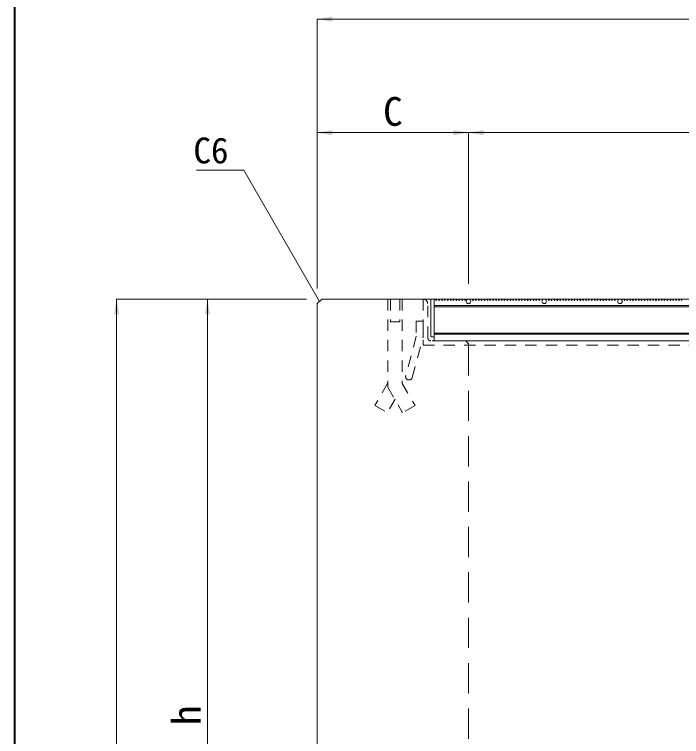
# Model space of a CAD drawing. Units: millimetres at full size; details may follow other scales. Extents: x 77366 to 106166, y -28085 to 6898.
# Drawn here: x 84466 to 85347, y -17185 to -16231 of the extents above; entities that cross this region are included whole.
import ezdxf
from ezdxf.enums import TextEntityAlignment as Align

# ---------------------------------------------------------------- set-up
doc = ezdxf.new("R2010")
doc.units = ezdxf.units.MM
doc.header["$LTSCALE"] = 50
doc.linetypes.add('USER1', pattern=[0.54, 0.3, -0.24])
doc.linetypes.add('USER2', pattern=[1.2, 0.8, -0.4])
for name, color, linetype, lineweight in [('受枠', 3, 'USER2', 9), ('図枠', 7, 'Continuous', 5), ('寸法線', 7, 'Continuous', 13), ('引出線', 4, 'Continuous', 13), ('本体', 2, 'Continuous', 20), ('ｲﾝｻｰﾄ', 3, 'USER1', 9), ('ｸﾞﾚｰﾁﾝｸﾞ', 7, 'Continuous', 5)]:
    doc.layers.add(name, color=color, linetype=linetype, lineweight=lineweight)
doc.styles.add('ＭＳ ゴシック', font='')
doc.styles.get('ＭＳ ゴシック').set_extended_font_data('MS Gothic')

# ---------------------------------------------------------------- blocks, each defined once
blk = doc.blocks.new('filled_arrow')
at = {"color": 0, "linetype": 'Continuous', "lineweight": -2}
blk.add_solid([(7.5, 1.25), (0, 0), (7.5, -1.25)], dxfattribs=at)

msp = doc.modelspace()

# ---------------------------------------------------------------- linework, layer by layer
at = {"layer": '受枠', "linetype": 'USER1'}
for p, q in [((85005.8, -16606.94), (85005.8, -16667.94)), ((85011.8, -16657.94), (85011.8, -16612.94)), ((85005.8, -16635.94), (84996.8, -16635.94)), ((84996.8, -16635.94), (84996.8, -16655.94)), ((85005.8, -16655.94), (85005.8, -16635.94)), ((84996.8, -16655.94), (84982.82, -16708.1)), ((84991.51, -16710.43), (85005.49, -16658.27)), ((85005.8, -16667.94), (85065.8, -16667.94)), ((85005.8, -16667.94), (85925.8, -16667.94)), ((85059.8, -16661.94), (85015.8, -16661.94))]:
    msp.add_line(p, q, dxfattribs=at)
for centre, radius, start, end in [((85005.8, -16612.94), 6, 0, 90), ((84996.8, -16655.94), 9, 345, 0), ((85015.8, -16657.94), 4, 180, 270), ((85059.8, -16667.94), 6, 0, 90), ((84987.17, -16709.26), 4.5, 165, 345)]:
    msp.add_arc(centre, radius, start, end, dxfattribs=at)
at = {"layer": '図枠', "lineweight": 40}
msp.add_line((84465.8, -15405.36), (84465.8, -20945.36), dxfattribs=at)
at = {"layer": '寸法線'}
for p, q in [((84865.8, -16236.94), (86065.8, -16236.94)), ((84865.8, -16592.94), (84865.8, -16236.94)), ((84865.8, -16386.94), (85065.8, -16386.94)), ((84865.8, -16592.94), (84865.8, -16386.94)), ((85065.8, -16586.94), (85065.8, -16386.94)), ((85065.8, -16386.94), (85865.8, -16386.94)), ((85065.8, -16586.94), (85065.8, -16386.94)), ((84600.8, -17856.94), (84600.8, -16606.94)), ((84851.8, -16606.94), (84600.8, -16606.94)), ((84720.8, -16606.94), (84720.8, -17706.94)), ((84851.8, -16606.94), (84720.8, -16606.94))]:
    msp.add_line(p, q, dxfattribs=at)
at = {"layer": '引出線'}
msp.add_lwpolyline([(84868.8, -16609.94), (84768.73, -16436.62), (84706.34, -16436.62)], dxfattribs=at)
at = {"layer": '本体'}
for p, q in [((84865.8, -16612.94), (84871.8, -16606.94)), ((84865.8, -16612.94), (84865.8, -17856.94)), ((84871.8, -16606.94), (86059.8, -16606.94))]:
    msp.add_line(p, q, dxfattribs=at)
at = {"layer": '本体', "linetype": 'USER2', "lineweight": 9}
msp.add_line((85065.8, -16667.94), (85065.8, -17706.94), dxfattribs=at)
at = {"layer": 'ｲﾝｻｰﾄ'}
for p, q in [((84959.3, -16606.94), (84959.3, -16723.41)), ((84959.3, -16606.94), (84978.3, -16606.94)), ((84962.72, -16606.94), (84962.72, -16636.94)), ((84974.88, -16606.94), (84974.88, -16636.94)), ((84978.3, -16606.94), (84978.3, -16718.32)), ((84962.72, -16636.94), (84974.88, -16636.94)), ((84959.3, -16717.61), (84942.08, -16747.44)), ((84978.3, -16718.32), (84995.21, -16747.62)), ((84959.3, -16723.41), (84978.75, -16757.12)), ((84968.8, -16739.16), (84958.53, -16756.94)), ((84942.08, -16747.44), (84958.53, -16756.94)), ((84995.21, -16747.62), (84978.75, -16757.12))]:
    msp.add_line(p, q, dxfattribs=at)
at = {"layer": 'ｸﾞﾚｰﾁﾝｸﾞ'}
for p, q in [((85015.8, -16606.94), (85020.3, -16606.94)), ((85015.8, -16606.94), (85015.8, -16656.94)), ((85020.3, -16606.94), (85911.3, -16606.94)), ((85020.3, -16606.94), (85020.3, -16661.94)), ((85020.3, -16606.94), (85022.3, -16606.94)), ((85020.3, -16606.94), (85020.3, -16656.94)), ((85022.3, -16606.94), (85023.2, -16609.04)), ((85023.2, -16609.04), (85024.1, -16606.94)), ((85024.1, -16606.94), (85026.1, -16606.94)), ((85026.1, -16606.94), (85027, -16609.04)), ((85027, -16609.04), (85027.9, -16606.94)), ((85027.9, -16606.94), (85029.9, -16606.94)), ((85029.9, -16606.94), (85030.8, -16609.04)), ((85030.8, -16609.04), (85031.7, -16606.94)), ((85031.7, -16606.94), (85033.7, -16606.94)), ((85033.7, -16606.94), (85034.6, -16609.04)), ((85034.6, -16609.04), (85035.5, -16606.94)), ((85035.5, -16606.94), (85037.5, -16606.94)), ((85037.5, -16606.94), (85038.4, -16609.04)), ((85038.4, -16609.04), (85039.3, -16606.94)), ((85039.3, -16606.94), (85041.3, -16606.94)), ((85041.3, -16606.94), (85042.2, -16609.04)), ((85042.2, -16609.04), (85043.1, -16606.94)), ((85043.1, -16606.94), (85045.1, -16606.94)), ((85045.1, -16606.94), (85046, -16609.04)), ((85046, -16609.04), (85046.9, -16606.94)), ((85046.9, -16606.94), (85048.9, -16606.94)), ((85048.9, -16606.94), (85049.8, -16609.04)), ((85049.8, -16609.04), (85050.7, -16606.94)), ((85050.7, -16606.94), (85052.7, -16606.94)), ((85052.7, -16606.94), (85053.6, -16609.04)), ((85053.6, -16609.04), (85054.5, -16606.94)), ((85054.5, -16606.94), (85056.5, -16606.94)), ((85056.5, -16606.94), (85057.4, -16609.04)), ((85057.4, -16609.04), (85058.3, -16606.94)), ((85058.3, -16606.94), (85060.3, -16606.94)), ((85060.3, -16606.94), (85061.2, -16609.04)), ((85061.2, -16609.04), (85062.1, -16606.94)), ((85068.8, -16606.94), (85070.8, -16606.94)), ((85070.8, -16606.94), (85071.7, -16609.04)), ((85071.7, -16609.04), (85072.6, -16606.94)), ((85072.6, -16606.94), (85074.6, -16606.94)), ((85074.6, -16606.94), (85075.5, -16609.04)), ((85075.5, -16609.04), (85076.4, -16606.94)), ((85076.4, -16606.94), (85078.4, -16606.94)), ((85078.4, -16606.94), (85079.3, -16609.04)), ((85079.3, -16609.04), (85080.2, -16606.94)), ((85080.2, -16606.94), (85082.2, -16606.94)), ((85082.2, -16606.94), (85083.1, -16609.04)), ((85083.1, -16609.04), (85084, -16606.94)), ((85084, -16606.94), (85086, -16606.94)), ((85086, -16606.94), (85086.9, -16609.04)), ((85086.9, -16609.04), (85087.8, -16606.94)), ((85087.8, -16606.94), (85089.8, -16606.94)), ((85089.8, -16606.94), (85090.7, -16609.04)), ((85090.7, -16609.04), (85091.6, -16606.94)), ((85091.6, -16606.94), (85093.6, -16606.94)), ((85093.6, -16606.94), (85094.5, -16609.04)), ((85094.5, -16609.04), (85095.4, -16606.94)), ((85095.4, -16606.94), (85097.4, -16606.94)), ((85097.4, -16606.94), (85098.3, -16609.04)), ((85098.3, -16609.04), (85099.2, -16606.94)), ((85099.2, -16606.94), (85101.2, -16606.94)), ((85101.2, -16606.94), (85102.1, -16609.04)), ((85102.1, -16609.04), (85103, -16606.94)), ((85103, -16606.94), (85105, -16606.94)), ((85105, -16606.94), (85105.9, -16609.04)), ((85105.9, -16609.04), (85106.8, -16606.94)), ((85106.8, -16606.94), (85108.8, -16606.94)), ((85108.8, -16606.94), (85109.7, -16609.04)), ((85109.7, -16609.04), (85110.6, -16606.94)), ((85110.6, -16606.94), (85112.6, -16606.94)), ((85112.6, -16606.94), (85113.5, -16609.04)), ((85113.5, -16609.04), (85114.4, -16606.94)), ((85114.4, -16606.94), (85116.4, -16606.94)), ((85116.4, -16606.94), (85117.3, -16609.04)), ((85117.3, -16609.04), (85118.2, -16606.94)), ((85118.2, -16606.94), (85120.2, -16606.94)), ((85120.2, -16606.94), (85121.1, -16609.04)), ((85121.1, -16609.04), (85122, -16606.94)), ((85122, -16606.94), (85124, -16606.94)), ((85124, -16606.94), (85124.9, -16609.04)), ((85124.9, -16609.04), (85125.8, -16606.94)), ((85125.8, -16606.94), (85127.8, -16606.94)), ((85127.8, -16606.94), (85128.7, -16609.04)), ((85128.7, -16609.04), (85129.6, -16606.94)), ((85129.6, -16606.94), (85131.6, -16606.94)), ((85131.6, -16606.94), (85132.5, -16609.04)), ((85132.5, -16609.04), (85133.4, -16606.94)), ((85133.4, -16606.94), (85135.4, -16606.94)), ((85135.4, -16606.94), (85136.3, -16609.04)), ((85136.3, -16609.04), (85137.2, -16606.94)), ((85137.2, -16606.94), (85139.2, -16606.94)), ((85139.2, -16606.94), (85140.1, -16609.04)), ((85140.1, -16609.04), (85141, -16606.94)), ((85141, -16606.94), (85143, -16606.94)), ((85143, -16606.94), (85143.9, -16609.04)), ((85143.9, -16609.04), (85144.8, -16606.94)), ((85144.8, -16606.94), (85146.8, -16606.94)), ((85146.8, -16606.94), (85147.7, -16609.04)), ((85147.7, -16609.04), (85148.6, -16606.94)), ((85148.6, -16606.94), (85150.6, -16606.94)), ((85150.6, -16606.94), (85151.5, -16609.04)), ((85151.5, -16609.04), (85152.4, -16606.94)), ((85152.4, -16606.94), (85154.4, -16606.94)), ((85154.4, -16606.94), (85155.3, -16609.04)), ((85155.3, -16609.04), (85156.2, -16606.94)), ((85156.2, -16606.94), (85158.2, -16606.94)), ((85158.2, -16606.94), (85159.1, -16609.04)), ((85159.1, -16609.04), (85160, -16606.94)), ((85160, -16606.94), (85162.8, -16606.94)), ((85168.8, -16606.94), (85170.8, -16606.94)), ((85170.8, -16606.94), (85171.7, -16609.04)), ((85171.7, -16609.04), (85172.6, -16606.94)), ((85172.6, -16606.94), (85174.6, -16606.94)), ((85174.6, -16606.94), (85175.5, -16609.04)), ((85175.5, -16609.04), (85176.4, -16606.94)), ((85176.4, -16606.94), (85178.4, -16606.94)), ((85178.4, -16606.94), (85179.3, -16609.04)), ((85179.3, -16609.04), (85180.2, -16606.94)), ((85180.2, -16606.94), (85182.2, -16606.94)), ((85182.2, -16606.94), (85183.1, -16609.04)), ((85183.1, -16609.04), (85184, -16606.94)), ((85184, -16606.94), (85186, -16606.94)), ((85186, -16606.94), (85186.9, -16609.04)), ((85186.9, -16609.04), (85187.8, -16606.94)), ((85187.8, -16606.94), (85189.8, -16606.94)), ((85189.8, -16606.94), (85190.7, -16609.04)), ((85190.7, -16609.04), (85191.6, -16606.94)), ((85191.6, -16606.94), (85193.6, -16606.94)), ((85193.6, -16606.94), (85194.5, -16609.04)), ((85194.5, -16609.04), (85195.4, -16606.94)), ((85195.4, -16606.94), (85197.4, -16606.94)), ((85197.4, -16606.94), (85198.3, -16609.04)), ((85198.3, -16609.04), (85199.2, -16606.94)), ((85199.2, -16606.94), (85201.2, -16606.94)), ((85201.2, -16606.94), (85202.1, -16609.04)), ((85202.1, -16609.04), (85203, -16606.94)), ((85203, -16606.94), (85205, -16606.94)), ((85205, -16606.94), (85205.9, -16609.04)), ((85205.9, -16609.04), (85206.8, -16606.94)), ((85206.8, -16606.94), (85208.8, -16606.94)), ((85208.8, -16606.94), (85209.7, -16609.04)), ((85209.7, -16609.04), (85210.6, -16606.94)), ((85210.6, -16606.94), (85212.6, -16606.94)), ((85212.6, -16606.94), (85213.5, -16609.04)), ((85213.5, -16609.04), (85214.4, -16606.94)), ((85214.4, -16606.94), (85216.4, -16606.94)), ((85216.4, -16606.94), (85217.3, -16609.04)), ((85217.3, -16609.04), (85218.2, -16606.94)), ((85218.2, -16606.94), (85220.2, -16606.94)), ((85220.2, -16606.94), (85221.1, -16609.04)), ((85221.1, -16609.04), (85222, -16606.94)), ((85222, -16606.94), (85224, -16606.94)), ((85224, -16606.94), (85224.9, -16609.04)), ((85224.9, -16609.04), (85225.8, -16606.94)), ((85225.8, -16606.94), (85227.8, -16606.94)), ((85227.8, -16606.94), (85228.7, -16609.04)), ((85228.7, -16609.04), (85229.6, -16606.94)), ((85229.6, -16606.94), (85231.6, -16606.94)), ((85231.6, -16606.94), (85232.5, -16609.04)), ((85232.5, -16609.04), (85233.4, -16606.94)), ((85233.4, -16606.94), (85235.4, -16606.94)), ((85235.4, -16606.94), (85236.3, -16609.04)), ((85236.3, -16609.04), (85237.2, -16606.94)), ((85237.2, -16606.94), (85239.2, -16606.94)), ((85239.2, -16606.94), (85240.1, -16609.04)), ((85240.1, -16609.04), (85241, -16606.94)), ((85241, -16606.94), (85243, -16606.94)), ((85243, -16606.94), (85243.9, -16609.04)), ((85243.9, -16609.04), (85244.8, -16606.94)), ((85244.8, -16606.94), (85246.8, -16606.94)), ((85246.8, -16606.94), (85247.7, -16609.04)), ((85247.7, -16609.04), (85248.6, -16606.94)), ((85248.6, -16606.94), (85250.6, -16606.94)), ((85250.6, -16606.94), (85251.5, -16609.04)), ((85251.5, -16609.04), (85252.4, -16606.94)), ((85252.4, -16606.94), (85254.4, -16606.94)), ((85254.4, -16606.94), (85255.3, -16609.04)), ((85255.3, -16609.04), (85256.2, -16606.94)), ((85256.2, -16606.94), (85258.2, -16606.94)), ((85258.2, -16606.94), (85259.1, -16609.04)), ((85259.1, -16609.04), (85260, -16606.94)), ((85260, -16606.94), (85262.8, -16606.94)), ((85268.8, -16606.94), (85270.8, -16606.94)), ((85270.8, -16606.94), (85271.7, -16609.04)), ((85271.7, -16609.04), (85272.6, -16606.94)), ((85272.6, -16606.94), (85274.6, -16606.94)), ((85274.6, -16606.94), (85275.5, -16609.04)), ((85275.5, -16609.04), (85276.4, -16606.94)), ((85276.4, -16606.94), (85278.4, -16606.94)), ((85278.4, -16606.94), (85279.3, -16609.04)), ((85279.3, -16609.04), (85280.2, -16606.94)), ((85280.2, -16606.94), (85282.2, -16606.94)), ((85282.2, -16606.94), (85283.1, -16609.04)), ((85283.1, -16609.04), (85284, -16606.94)), ((85284, -16606.94), (85286, -16606.94)), ((85286, -16606.94), (85286.9, -16609.04)), ((85286.9, -16609.04), (85287.8, -16606.94)), ((85287.8, -16606.94), (85289.8, -16606.94)), ((85289.8, -16606.94), (85290.7, -16609.04)), ((85290.7, -16609.04), (85291.6, -16606.94)), ((85291.6, -16606.94), (85293.6, -16606.94)), ((85293.6, -16606.94), (85294.5, -16609.04)), ((85294.5, -16609.04), (85295.4, -16606.94)), ((85295.4, -16606.94), (85297.4, -16606.94)), ((85297.4, -16606.94), (85298.3, -16609.04)), ((85298.3, -16609.04), (85299.2, -16606.94)), ((85299.2, -16606.94), (85301.2, -16606.94)), ((85301.2, -16606.94), (85302.1, -16609.04)), ((85302.1, -16609.04), (85303, -16606.94)), ((85303, -16606.94), (85305, -16606.94)), ((85305, -16606.94), (85305.9, -16609.04)), ((85305.9, -16609.04), (85306.8, -16606.94)), ((85306.8, -16606.94), (85308.8, -16606.94)), ((85308.8, -16606.94), (85309.7, -16609.04)), ((85309.7, -16609.04), (85310.6, -16606.94)), ((85310.6, -16606.94), (85312.6, -16606.94)), ((85312.6, -16606.94), (85313.5, -16609.04)), ((85313.5, -16609.04), (85314.4, -16606.94)), ((85314.4, -16606.94), (85316.4, -16606.94)), ((85316.4, -16606.94), (85317.3, -16609.04)), ((85317.3, -16609.04), (85318.2, -16606.94)), ((85318.2, -16606.94), (85320.2, -16606.94)), ((85320.2, -16606.94), (85321.1, -16609.04)), ((85321.1, -16609.04), (85322, -16606.94)), ((85322, -16606.94), (85324, -16606.94)), ((85324, -16606.94), (85324.9, -16609.04)), ((85324.9, -16609.04), (85325.8, -16606.94)), ((85325.8, -16606.94), (85327.8, -16606.94)), ((85327.8, -16606.94), (85328.7, -16609.04)), ((85328.7, -16609.04), (85329.6, -16606.94)), ((85329.6, -16606.94), (85331.6, -16606.94)), ((85331.6, -16606.94), (85332.5, -16609.04)), ((85332.5, -16609.04), (85333.4, -16606.94)), ((85333.4, -16606.94), (85335.4, -16606.94)), ((85335.4, -16606.94), (85336.3, -16609.04)), ((85336.3, -16609.04), (85337.2, -16606.94)), ((85337.2, -16606.94), (85339.2, -16606.94)), ((85339.2, -16606.94), (85340.1, -16609.04)), ((85340.1, -16609.04), (85341, -16606.94)), ((85341, -16606.94), (85343, -16606.94)), ((85343, -16606.94), (85343.9, -16609.04)), ((85343.9, -16609.04), (85344.8, -16606.94)), ((85344.8, -16606.94), (85346.8, -16606.94)), ((85346.8, -16606.94), (85347.7, -16609.04)), ((85020.3, -16615.44), (85911.3, -16615.44)), ((85020.3, -16616.94), (85911.3, -16616.94)), ((85015.8, -16656.94), (85020.3, -16656.94)), ((85020.3, -16651.94), (85911.3, -16651.94)), ((85020.3, -16653.44), (85911.3, -16653.44)), ((85020.3, -16661.94), (85911.3, -16661.94))]:
    msp.add_line(p, q, dxfattribs=at)
for centre in [(85065.8, -16609.94), (85165.8, -16609.94), (85265.8, -16609.94)]:
    msp.add_circle(centre, 3, dxfattribs=at)

# ---------------------------------------------------------------- block references
at = {"layer": '寸法線', "xscale": 2.67, "yscale": 2.67}
for p in [(84865.8, -16236.94), (84865.8, -16386.94), (85065.8, -16386.94)]:
    msp.add_blockref('filled_arrow', p, dxfattribs=at)
for p, rotation in [((85065.8, -16386.94), 180), ((84600.8, -16606.94), 270), ((84720.8, -16606.94), 270)]:
    msp.add_blockref('filled_arrow', p, dxfattribs=dict(at, rotation=rotation))
at = {"layer": '引出線', "xscale": 0.133, "yscale": 0.133, "rotation": 120}
msp.add_blockref('filled_arrow', (84868.8, -16609.94), dxfattribs=at)

# ---------------------------------------------------------------- texts
at = {"layer": '寸法線', "style": 'ＭＳ ゴシック'}
msp.add_text('C', height=37.98, dxfattribs=at).set_placement((84965.8, -16358.94), align=Align.MIDDLE_CENTER)
msp.add_text('h', height=37.98, rotation=90, dxfattribs=at).set_placement((84692.8, -17156.94), align=Align.MIDDLE_CENTER)
at = {"layer": '引出線', "style": 'ＭＳ ゴシック'}
msp.add_text('C6', height=34.18, dxfattribs=at).set_placement((84748.73, -16393.42), align=Align.TOP_RIGHT)

doc.saveas('drawing.dxf')
